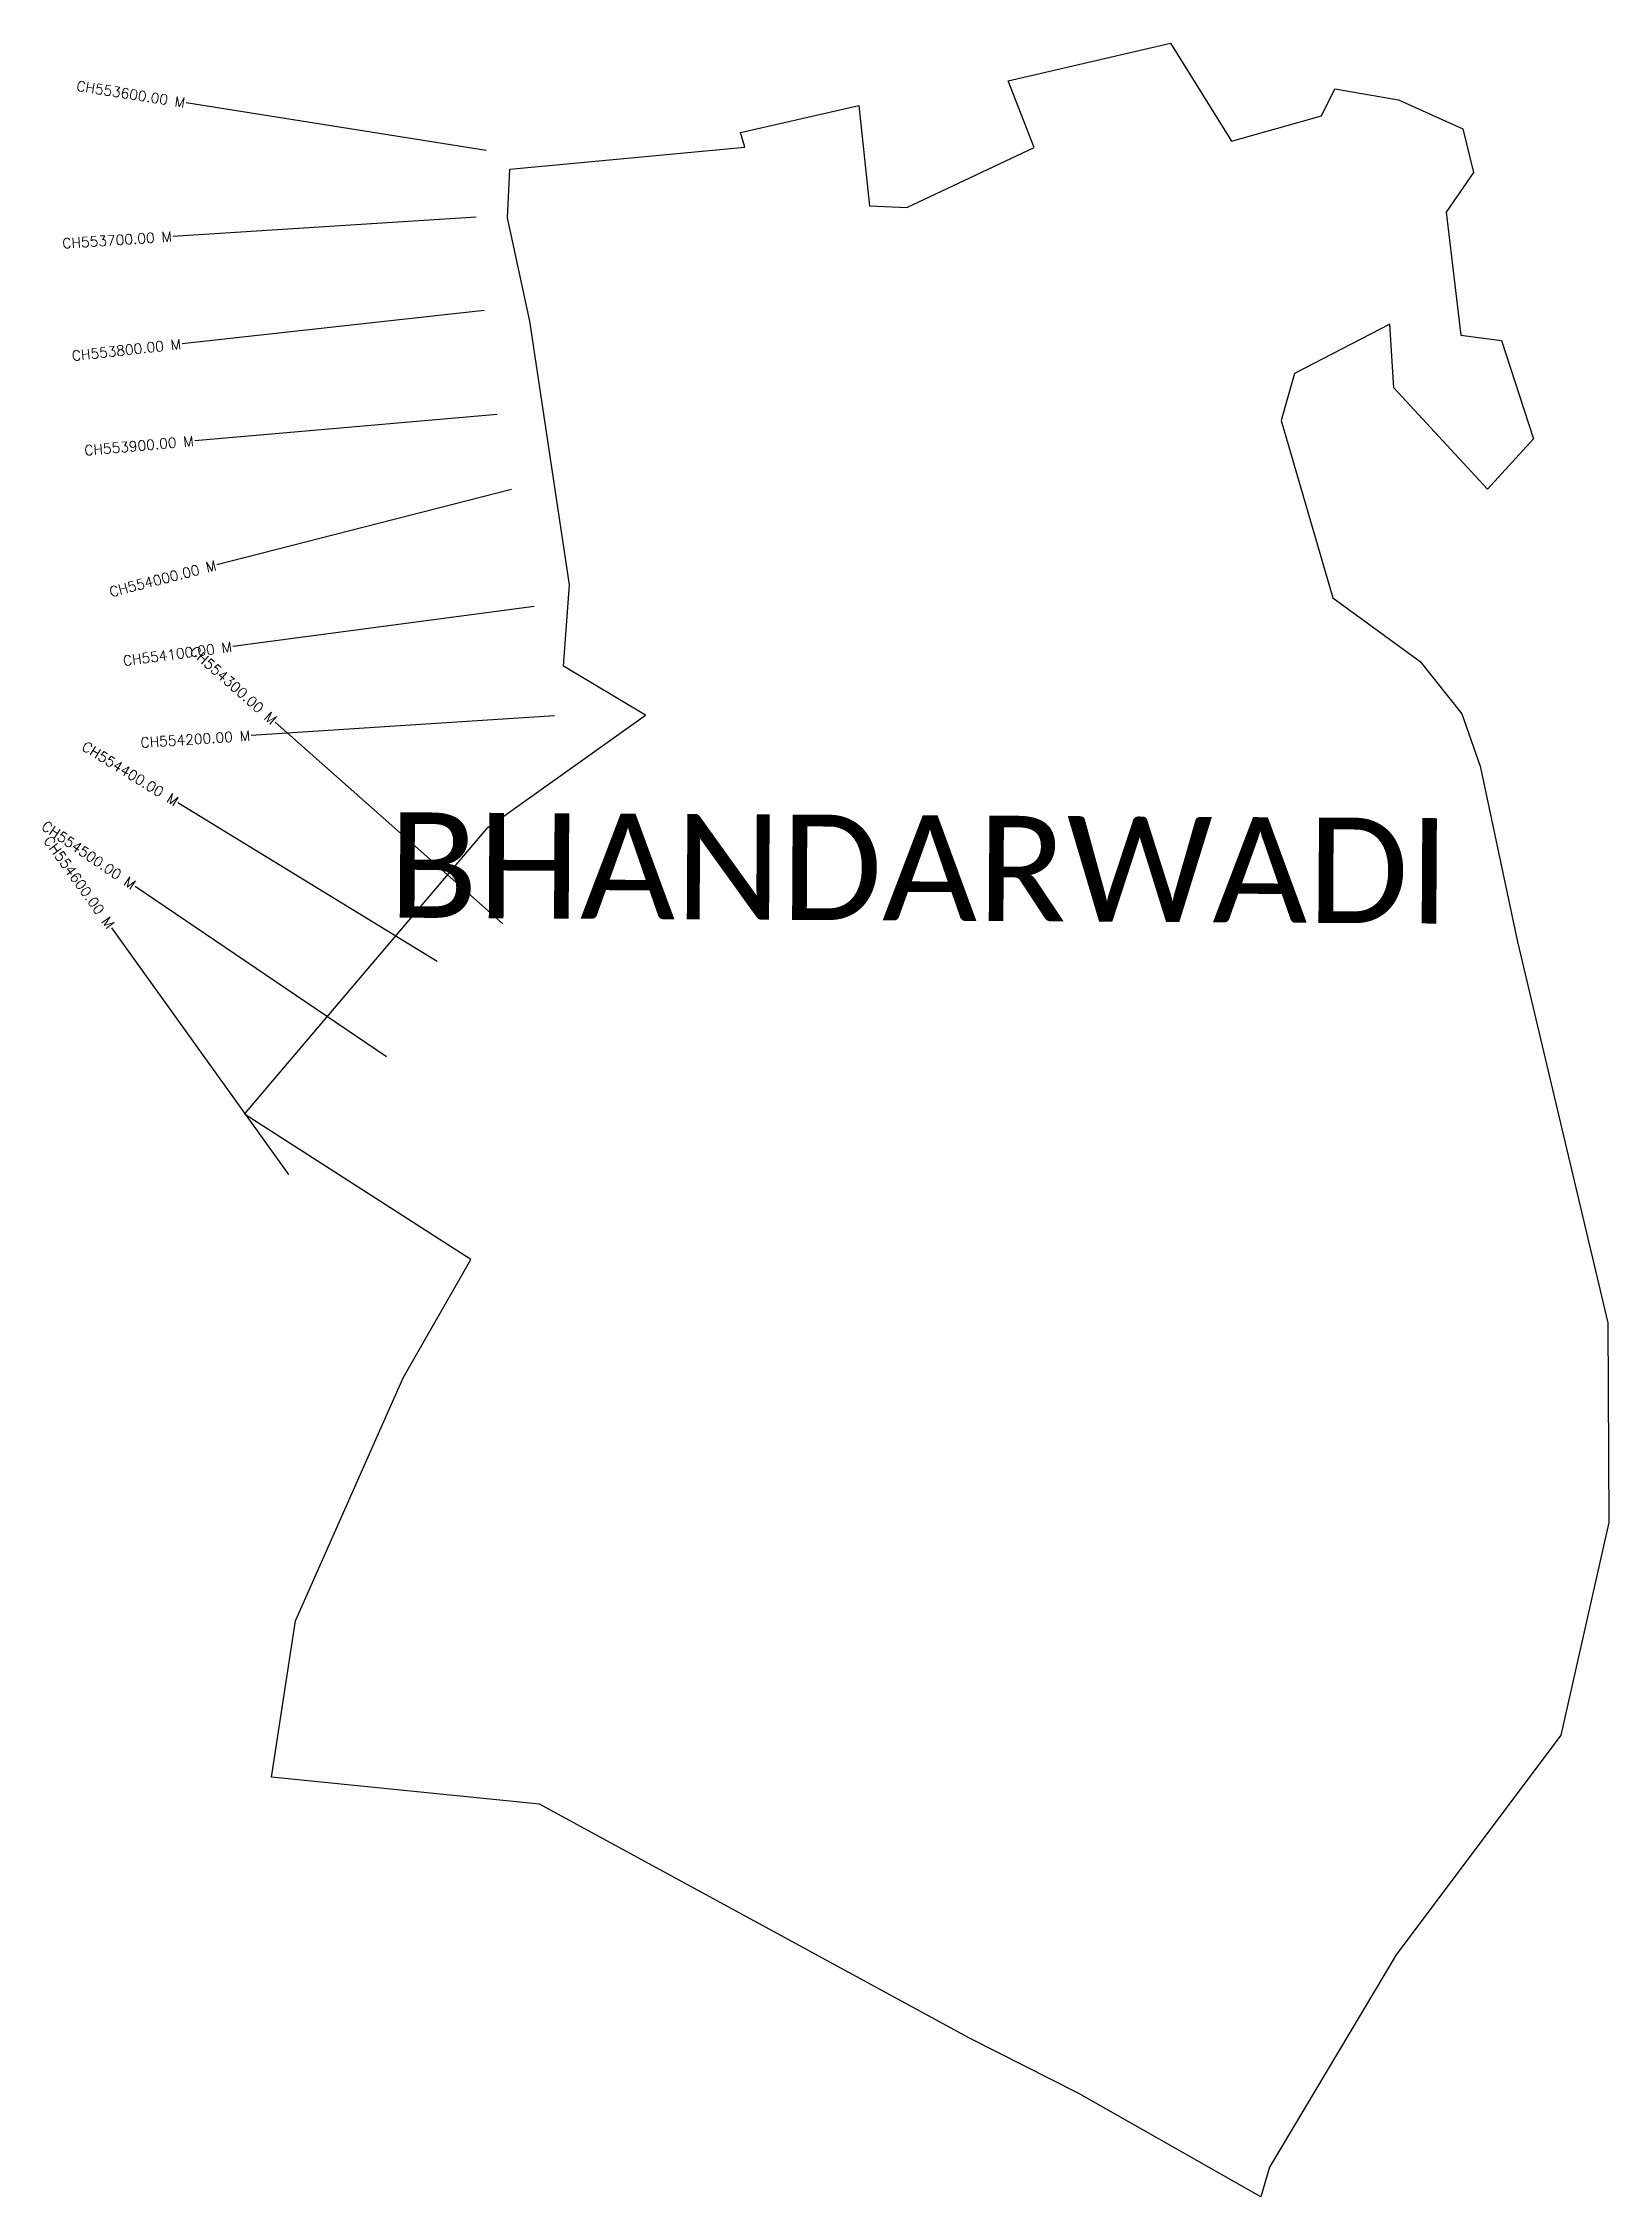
# Model space of a CAD drawing. Header units: metres. Extents: x 320299 to 321846, y 1856187 to 1858314.
import ezdxf
from ezdxf.enums import TextEntityAlignment as Align

# ---------------------------------------------------------------- set-up
doc = ezdxf.new("R2010")
doc.units = ezdxf.units.M
for name, color, linetype in [('CS', 134, 'Continuous'), ('CSMark', 6, 'Continuous'), ('village', 3, 'Continuous'), ('VILLAGE NAME', 250, 'Continuous')]:
    doc.layers.add(name, color=color, linetype=linetype)
doc.styles.get("Standard").update_dxf_attribs({"font": 'simplex.shx'})

msp = doc.modelspace()

# ---------------------------------------------------------------- linework, layer by layer
at = {"color": 6, "flags": 128}
msp.add_lwpolyline([(321252.4, 1858276.4), (321412.6, 1858313.7)], dxfattribs=at)
at = {"layer": 'CS'}
for p, q in [((320737, 1858207.8), (320440.7, 1858254.6)), ((320727.1, 1858142), (320427.7, 1858122.8)), ((320734.9, 1858049.6), (320436.7, 1858016.8)), ((320748, 1857947.1), (320449.2, 1857921)), ((320761.9, 1857872.9), (320471.2, 1857798.7)), ((320784.3, 1857757.4), (320486.9, 1857718.1)), ((320804.3, 1857649.6), (320504.9, 1857630.1)), ((320753.3, 1857444.2), (320528.8, 1857643.2)), ((320688.5, 1857406.9), (320432.6, 1857563.5)), ((320638.7, 1857312.9), (320390.3, 1857481.1)), ((320542.2, 1857196.5), (320367.3, 1857440.3))]:
    msp.add_line(p, q, dxfattribs=at)
at = {"layer": 'village', "color": 6}
for points in [[(321412.6, 1858313.7, 0), (321473, 1858216.8, 0), (321561.7, 1858241.8, 0), (321575, 1858268.4, 0), (321637.9, 1858257.6, 0), (321701.4, 1858229.2, 0), (321711.8, 1858185.9, 0), (321684.8, 1858146.8, 0), (321699.4, 1858025.3, 0), (321739.5, 1858020, 0), (321771.2, 1857923, 0), (321725.8, 1857873.3, 0), (321633.3, 1857973.5, 0), (321629.4, 1858036.1, 0), (321535, 1857987.5, 0), (321522, 1857941, 0), (321573, 1857766.1, 0), (321659.2, 1857703.2, 0), (321700.5, 1857651.5, 0), (321718.5, 1857599.7, 0), (321755.5, 1857426.5, 0), (321844.6, 1857050.3, 0), (321845.6, 1856853, 0)], [(321845.6, 1856853, 0), (321798, 1856643, 0), (321635.5, 1856426.1, 0), (321510.6, 1856216.7, 0), (321501.8, 1856187.2, 0), (321322.2, 1856289.2, 0), (321214.3, 1856343.9, 0), (320789.7, 1856574.8, 0), (320524.9, 1856601.6, 0), (320548.8, 1856756, 0), (320654.9, 1856995.8, 0), (320721.7, 1857112.6, 0), (320498.5, 1857256.2, 0), (320738.5, 1857539.3, 0), (320894.4, 1857650.3, 0), (320813.2, 1857698.6, 0), (320819.3, 1857778.8, 0), (320780, 1858039.1, 0), (320757.9, 1858141.3, 0), (320760.3, 1858189.4, 0), (320992.4, 1858210.9, 0), (320988, 1858225.3, 0), (321104.8, 1858252.2, 0), (321115.6, 1858153.1, 0), (321152.4, 1858151.5, 0), (321278, 1858210.7, 0), (321252.4, 1858276.4, 0)]]:
    msp.add_polyline3d(points, dxfattribs=at)

# ---------------------------------------------------------------- texts
at = {"layer": 'CSMark'}
for s, rotation, p in [('CH553600.00 M', 351.0182, (320439.7, 1858254.8)), ('CH553700.00 M', 3.6562, (320426.7, 1858122.8)), ('CH553800.00 M', 6.2839, (320435.7, 1858016.7)), ('CH553900.00 M', 5.0039, (320448.2, 1857920.9)), ('CH554000.00 M', 14.3346, (320470.3, 1857798.4)), ('CH554100.00 M', 7.5379, (320485.9, 1857717.9)), ('CH554300.00 M', 318.4564, (320528, 1857643.8)), ('CH554400.00 M', 328.5306, (320431.8, 1857564.1)), ('CH554200.00 M', 3.726, (320503.9, 1857630)), ('CH554500.00 M', 325.8958, (320389.5, 1857481.6)), ('CH554600.00 M', 305.6576, (320366.7, 1857441.1))]:
    msp.add_text(s, height=10, rotation=rotation, dxfattribs=at).set_placement(p, align=Align.MIDDLE_RIGHT)
at = {"layer": 'VILLAGE NAME', "insert": (320640.9, 1857554.3), "char_height": 104.042, "attachment_point": 1, "rotation": 359.6762}
msp.add_mtext_dynamic_manual_height_columns('{\\fCalibri|b0|i0|c0|p34;BHANDARWADI}', width=1299.845, gutter_width=520.2, heights=[0], dxfattribs=at)
msp.add_mtext_dynamic_manual_height_columns('{\\fCalibri|b0|i0|c0|p34;BHANDARWADI}', width=1299.845, gutter_width=520.2, heights=[0], dxfattribs=at)

doc.saveas('drawing.dxf')
